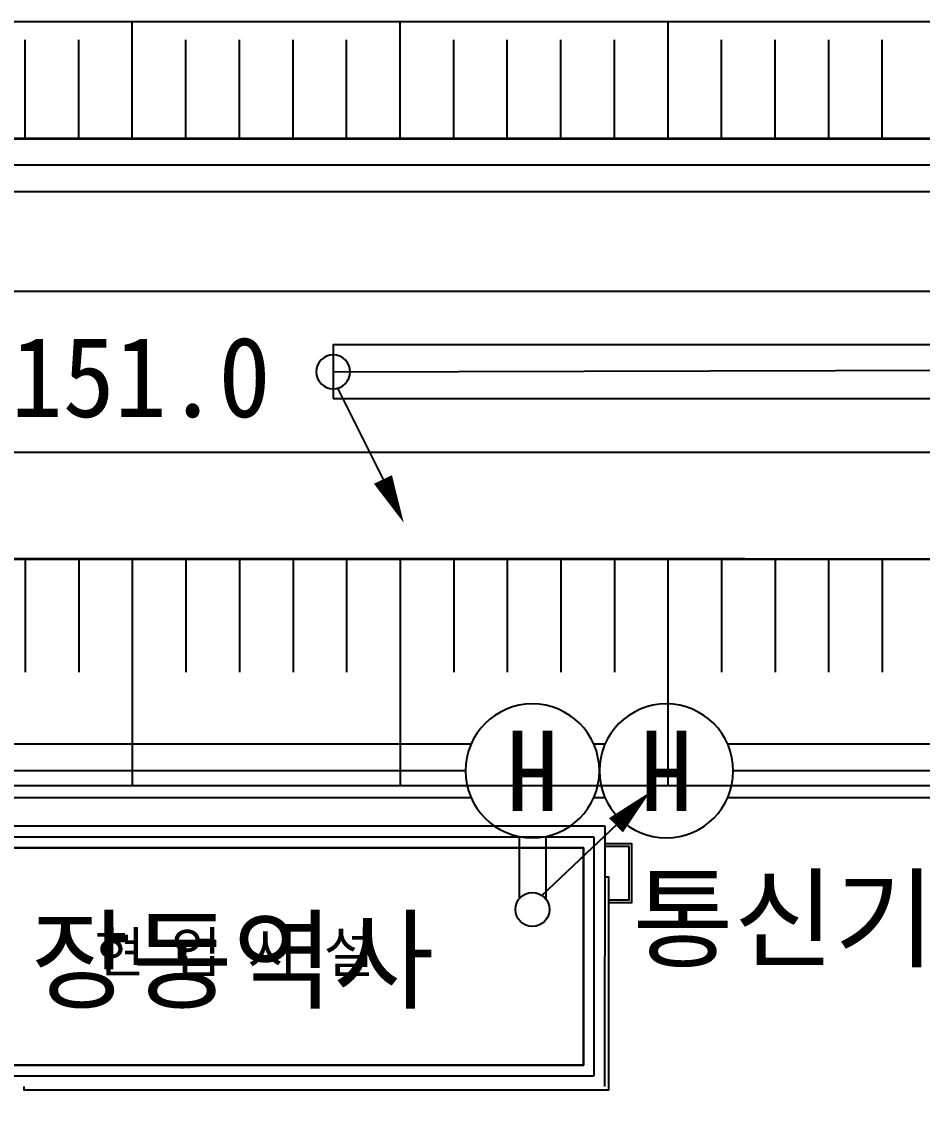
# Model space of a CAD drawing. Extents: x -8229 to 17635, y -14242 to -4883.
# Drawn here: x -7258 to -6137, y -6230 to -4883 of the extents above; entities that cross this region are included whole.
import ezdxf
from ezdxf.enums import TextEntityAlignment as Align

# ---------------------------------------------------------------- set-up
doc = ezdxf.new("R2010")
doc.units = 0
doc.header["$LTSCALE"] = 100
doc.header["$MEASUREMENT"] = 0
doc.layers.get('0').update_dxf_attribs({"linetype": 'CONTINUOUS'})
for name, color, linetype in [('TE-SYMB', 4, 'CONTINUOUS'), ('TI-BASE', 253, 'CONTINUOUS'), ('TN-TEXT', 3, 'CONTINUOUS'), ('TN-XXXX', 3, 'CONTINUOUS'), ('TT-BASE', 253, 'CONTINUOUS'), ('TT-MANH', 4, 'CONTINUOUS'), ('TZ-CABL', 4, 'CONTINUOUS')]:
    doc.layers.add(name, color=color, linetype=linetype)
doc.styles.get("Standard").update_dxf_attribs({"font": 'GulimChe.ttf'})
doc.linetypes.add('TRACKS', pattern='A,0.15,[130,ltypeshp.shx,S=0.25,R=0,X=0,Y=0],0.15', length=0.3)
doc.linetypes.add('ZIGZAG', pattern='A,0.0001,-0.2,[131,ltypeshp.shx,S=0.2,R=0,X=-0.2,Y=0],-0.4,[131,ltypeshp.shx,S=0.2,R=180,X=0.2,Y=0],-0.2', length=0.8001)

# ---------------------------------------------------------------- blocks, each defined once
blk = doc.blocks.new('맨홀')
at = {"layer": 'TT-MANH'}
blk.add_circle((202880.638, 234010.238), 2.5, dxfattribs=at)
at = {"layer": 'TT-MANH', "extrusion": (5.48271e-08, 3.84622e-07, 1)}
blk.add_text('H', height=3, rotation=0, dxfattribs=at).set_placement((202880.638, 234010.238, 0.101), align=Align.MIDDLE)
blk = doc.blocks.new('EZUT111')
at = {"color": 0, "linetype": 'ByBlock', "lineweight": -2}
blk.add_line((0.356, 0.525), (4.117, 4.085), dxfattribs=at)
blk.add_lwpolyline([(4.403, 4.395, 0, 0.745, 0), (3.121, 3.143, 0.745, 0.745, 0)], format="xyseb", dxfattribs=at)
blk.add_circle((0, 0), 0.635, dxfattribs=at)

msp = doc.modelspace()

# ---------------------------------------------------------------- linework, layer by layer
at = {"layer": 'TI-BASE'}
for p, q in [((-6531.9, -5885.1), (-7531.9, -5885)), ((-6531.9, -5885.1), (-7143.9, -5885)), ((-6532, -6209.1), (-6531.9, -5885.1)), ((-6532, -6209.1), (-6531.9, -5885.1)), ((-6545.3, -5898.4), (-7518.6, -5898.4)), ((-6545.3, -6195.7), (-6545.3, -5898.4)), ((-6558.6, -5911.7), (-7505.3, -5911.7)), ((-6558.6, -6182.4), (-6558.6, -5911.7)), ((-6531.9, -5947.9), (-6527.3, -5947.9)), ((-6527.3, -6213.7), (-6527.3, -5947.9)), ((-7505.3, -6182.4), (-6558.6, -6182.4)), ((-7518.6, -6195.7), (-6545.3, -6195.7)), ((-7255.3, -6209), (-7255.3, -6213.7)), ((-6527.3, -6213.7), (-7255.3, -6213.7)), ((-6527.3, -6213.7), (-7255.3, -6213.7))]:
    msp.add_line(p, q, dxfattribs=at)
at = {"layer": 'TI-BASE', "flags": 128}
for points in [[(-6527.3, -5980.1), (-6498.6, -5980.1), (-6498.6, -5906.7), (-6531.9, -5906.7)], [(-6527.3, -5976.7), (-6501.9, -5976.7), (-6501.9, -5910.1), (-6531.9, -5910.1)]]:
    msp.add_lwpolyline(points, dxfattribs=at)
at = {"layer": 'TN-XXXX'}
msp.add_lwpolyline([(-8117.3, -4883.4), (-4712.5, -4883.4), (-4712.5, -7005.8), (-8117.3, -7005.8)], close=True, dxfattribs=at)
at = {"layer": 'TT-BASE'}
for p, q in [((-7120.2, -5029.3), (-7120.2, -4883.4)), ((-6786.9, -5029.3), (-6786.9, -4883.4)), ((-6453.5, -5029.3), (-6453.5, -4883.4)), ((-7253.5, -5029.3), (-7253.5, -4906.1)), ((-7186.9, -5029.3), (-7186.9, -4906.1)), ((-7053.5, -5029.3), (-7053.5, -4906.1)), ((-6986.9, -5029.3), (-6986.9, -4906.1)), ((-6920.2, -5029.3), (-6920.2, -4906.1)), ((-6853.5, -5029.3), (-6853.5, -4906.1)), ((-6720.2, -5029.3), (-6720.2, -4906.1)), ((-6653.5, -5029.3), (-6653.5, -4906.1)), ((-6586.9, -5029.3), (-6586.9, -4906.1)), ((-6520.2, -5029.3), (-6520.2, -4906.1)), ((-6386.9, -5029.3), (-6386.9, -4906.1)), ((-6320.2, -5029.3), (-6320.2, -4906.1)), ((-6253.5, -5029.3), (-6253.5, -4906.1)), ((-6186.9, -5029.3), (-6186.9, -4906.1)), ((-7253.6, -5551.7), (-7253.6, -5693)), ((-7186.9, -5551.7), (-7186.9, -5693)), ((-7120.2, -5551.7), (-7120.2, -5834.2)), ((-7053.6, -5551.7), (-7053.6, -5693)), ((-6986.9, -5551.7), (-6986.9, -5693)), ((-6920.2, -5551.7), (-6920.2, -5693)), ((-6853.6, -5551.7), (-6853.6, -5693)), ((-6786.9, -5551.7), (-6786.9, -5834.2)), ((-6720.2, -5551.7), (-6720.2, -5693)), ((-6653.6, -5551.7), (-6653.6, -5693)), ((-6586.9, -5551.7), (-6586.9, -5693)), ((-6520.2, -5551.7), (-6520.2, -5693)), ((-6453.6, -5551.7), (-6453.6, -5834.2)), ((-6386.9, -5551.7), (-6386.9, -5693)), ((-6320.2, -5551.7), (-6320.2, -5693)), ((-6253.6, -5551.7), (-6253.6, -5693)), ((-6186.9, -5551.7), (-6186.9, -5693))]:
    msp.add_line(p, q, dxfattribs=at)
at = {"layer": 'TT-BASE', "flags": 128}
for points in [[(-8117.3, -5029.3), (-4836.9, -5029.3)], [(-8117.3, -5419.3), (-5286.9, -5419.3), (-5286.9, -5219.3), (-8117.3, -5219.3)], [(-4852.3, -5552.6), (-7863.6, -5551.8)], [(-7786.9, -5834.2), (-5120.2, -5834.2)]]:
    msp.add_lwpolyline(points, dxfattribs=at)
at = {"layer": 'TT-BASE', "ltscale": 0.15, "flags": 128}
msp.add_lwpolyline([(-7863.6, -5552.6), (-4852.3, -5552.6), (-4836.9, -5252.6)], dxfattribs=at)
at = {"layer": 'TZ-CABL', "ltscale": 5}
for p, q in [((-5035.8, -5028.7), (-7370.2, -5028.7)), ((-5034.5, -5095.3), (-7370.2, -5095.3))]:
    msp.add_line(p, q, dxfattribs=at)
at = {"layer": 'TZ-CABL', "linetype": 'TRACKS', "ltscale": 1.3, "flags": 128}
msp.add_lwpolyline([(-5035.1, -5062), (-7370.2, -5062)], dxfattribs=at)
at = {"layer": 'TZ-CABL', "ltscale": 5}
for points in [[(-6870.2, -5352.6), (-5620.2, -5352.6), (-5620.2, -5285.9), (-6870.2, -5285.9)], [(-7446.1, -5911.7), (-6558.6, -5911.7), (-6558.6, -6182.4), (-7446.1, -6182.4)]]:
    msp.add_lwpolyline(points, close=True, dxfattribs=at)
at = {"layer": 'TZ-CABL', "linetype": 'ZIGZAG', "ltscale": 1.6}
for points in [[(-6870.2, -5319.3), (-5620.2, -5316)], [(-6705.6, -5816.1), (-7383.8, -5816.1)], [(-5036.2, -5816.1), (-6372.3, -5816.1)]]:
    msp.add_lwpolyline(points, dxfattribs=at)
at = {"layer": 'TZ-CABL', "linetype": 'ByBlock', "ltscale": 5}
for points in [[(-6698.7, -5782.8), (-7390.8, -5782.8)], [(-6532, -5782.8), (-6545.9, -5782.8)], [(-5029.2, -5782.8), (-6379.2, -5782.8)], [(-6698.7, -5849.5), (-7390.8, -5849.5)], [(-6532, -5849.5), (-6545.9, -5849.5)], [(-5029.2, -5849.5), (-6379.2, -5849.5)]]:
    msp.add_lwpolyline(points, dxfattribs=at)
at = {"layer": 'TZ-CABL', "ltscale": 5}
for points in [[(-6638.9, -5897.8), (-6638.9, -5975.6)], [(-6605.6, -5897.8), (-6605.6, -5975.6)]]:
    msp.add_lwpolyline(points, dxfattribs=at)

# ---------------------------------------------------------------- block references
at = {"layer": 'TE-SYMB', "xscale": -33.33333333324443, "yscale": 33.33333333324443, "zscale": 33.33333333324443, "rotation": 159.994712928147}
msp.add_blockref('EZUT111', (-6870.2, -5319.3), dxfattribs=at)
at = {"layer": 'TE-SYMB', "xscale": 33.33333333324443, "yscale": 33.33333333324443, "zscale": 33.33333333324443}
msp.add_blockref('EZUT111', (-6622.3, -5988.6), dxfattribs=at)
at = {"layer": 'TT-MANH', "linetype": 'ByBlock', "xscale": -33.33333333324443, "yscale": 33.33333333324443, "zscale": 33.33333333324443, "rotation": 180}
for p in [(-6769310.2, 7794525.2), (-6769143.5, 7794525.2)]:
    msp.add_blockref('맨홀', p, dxfattribs=at)

# ---------------------------------------------------------------- texts
at = {"layer": 'TI-BASE'}
msp.add_text('현 업 시 설', height=50, rotation=359.9978, dxfattribs=at).set_placement((-7167.2, -6066.8))
at = {"layer": 'TN-TEXT', "extrusion": (-5.34948e-09, 3.88473e-07, 1)}
for s, p in [('통신기기실(2층)', (-6024, -6006.8, 0)), ('장동역사', (-6995.4, -6050.4, 0))]:
    msp.add_text(s, height=100, rotation=360, dxfattribs=at).set_placement(p, align=Align.MIDDLE)
at = {"layer": 'TT-BASE'}
msp.add_text('저상홈 6.0 X 151.0', height=100, rotation=359.9989, dxfattribs=at).set_placement((-8100.2, -5375.6, 3.3))

doc.saveas('drawing.dxf')
